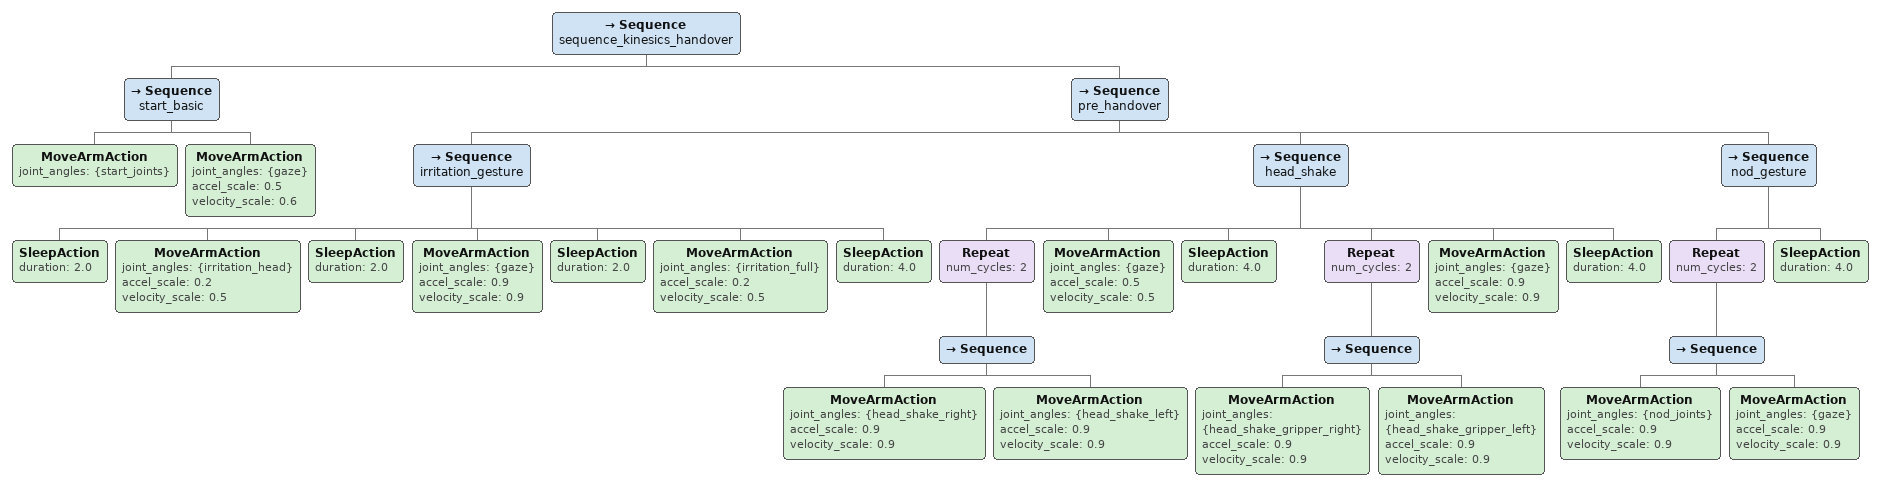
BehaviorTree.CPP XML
<Sequence name="sequence_kinesics_handover">
  <Sequence name="start_basic">
    <MoveArmAction joint_angles="{start_joints}"/>
    <MoveArmAction joint_angles="{gaze}" accel_scale="0.5" velocity_scale="0.6"/>
  </Sequence>

  <Sequence name="pre_handover">
  <!--Task is being requested. Robot is confused. Does not understand.-->
    <Sequence name="irritation_gesture">
      <SleepAction duration="2.0"/>
      <MoveArmAction joint_angles="{irritation_head}" accel_scale="0.2" velocity_scale="0.5"/>
      <SleepAction duration="2.0"/>
      <MoveArmAction joint_angles="{gaze}" accel_scale="0.9" velocity_scale="0.9"/>
      <SleepAction duration="2.0"/>
      <MoveArmAction joint_angles="{irritation_full}" accel_scale="0.2" velocity_scale="0.5"/>
      <SleepAction duration="4.0"/>
    </Sequence>

    <Sequence name="head_shake">
    <!--Robot shows head shake to expres not possible execute task -->
      <Repeat num_cycles="2">
        <Sequence>
          <MoveArmAction joint_angles="{head_shake_right}" accel_scale="0.9" velocity_scale="0.9"/>
          <MoveArmAction joint_angles="{head_shake_left}" accel_scale="0.9" velocity_scale="0.9"/>
        </Sequence>
      </Repeat>
      <MoveArmAction joint_angles="{gaze}" accel_scale="0.5" velocity_scale="0.5"/>
      <SleepAction duration="4.0"/>
      <Repeat num_cycles="2">
        <Sequence>
          <MoveArmAction joint_angles="{head_shake_gripper_right}" accel_scale="0.9" velocity_scale="0.9"/>
          <MoveArmAction joint_angles="{head_shake_gripper_left}" accel_scale="0.9" velocity_scale="0.9"/>
        </Sequence>
      </Repeat>
      <MoveArmAction joint_angles="{gaze}" accel_scale="0.9" velocity_scale="0.9"/>
      <SleepAction duration="4.0"/>
    </Sequence>

    <Sequence name="nod_gesture">
      <Repeat num_cycles="2">
        <Sequence>
          <MoveArmAction joint_angles="{nod_joints}" accel_scale="0.9" velocity_scale="0.9"/>
          <MoveArmAction joint_angles="{gaze}" accel_scale="0.9" velocity_scale="0.9"/>
        </Sequence>
      </Repeat>
      <SleepAction duration="4.0"/>
    </Sequence>
  </Sequence>
</Sequence>
